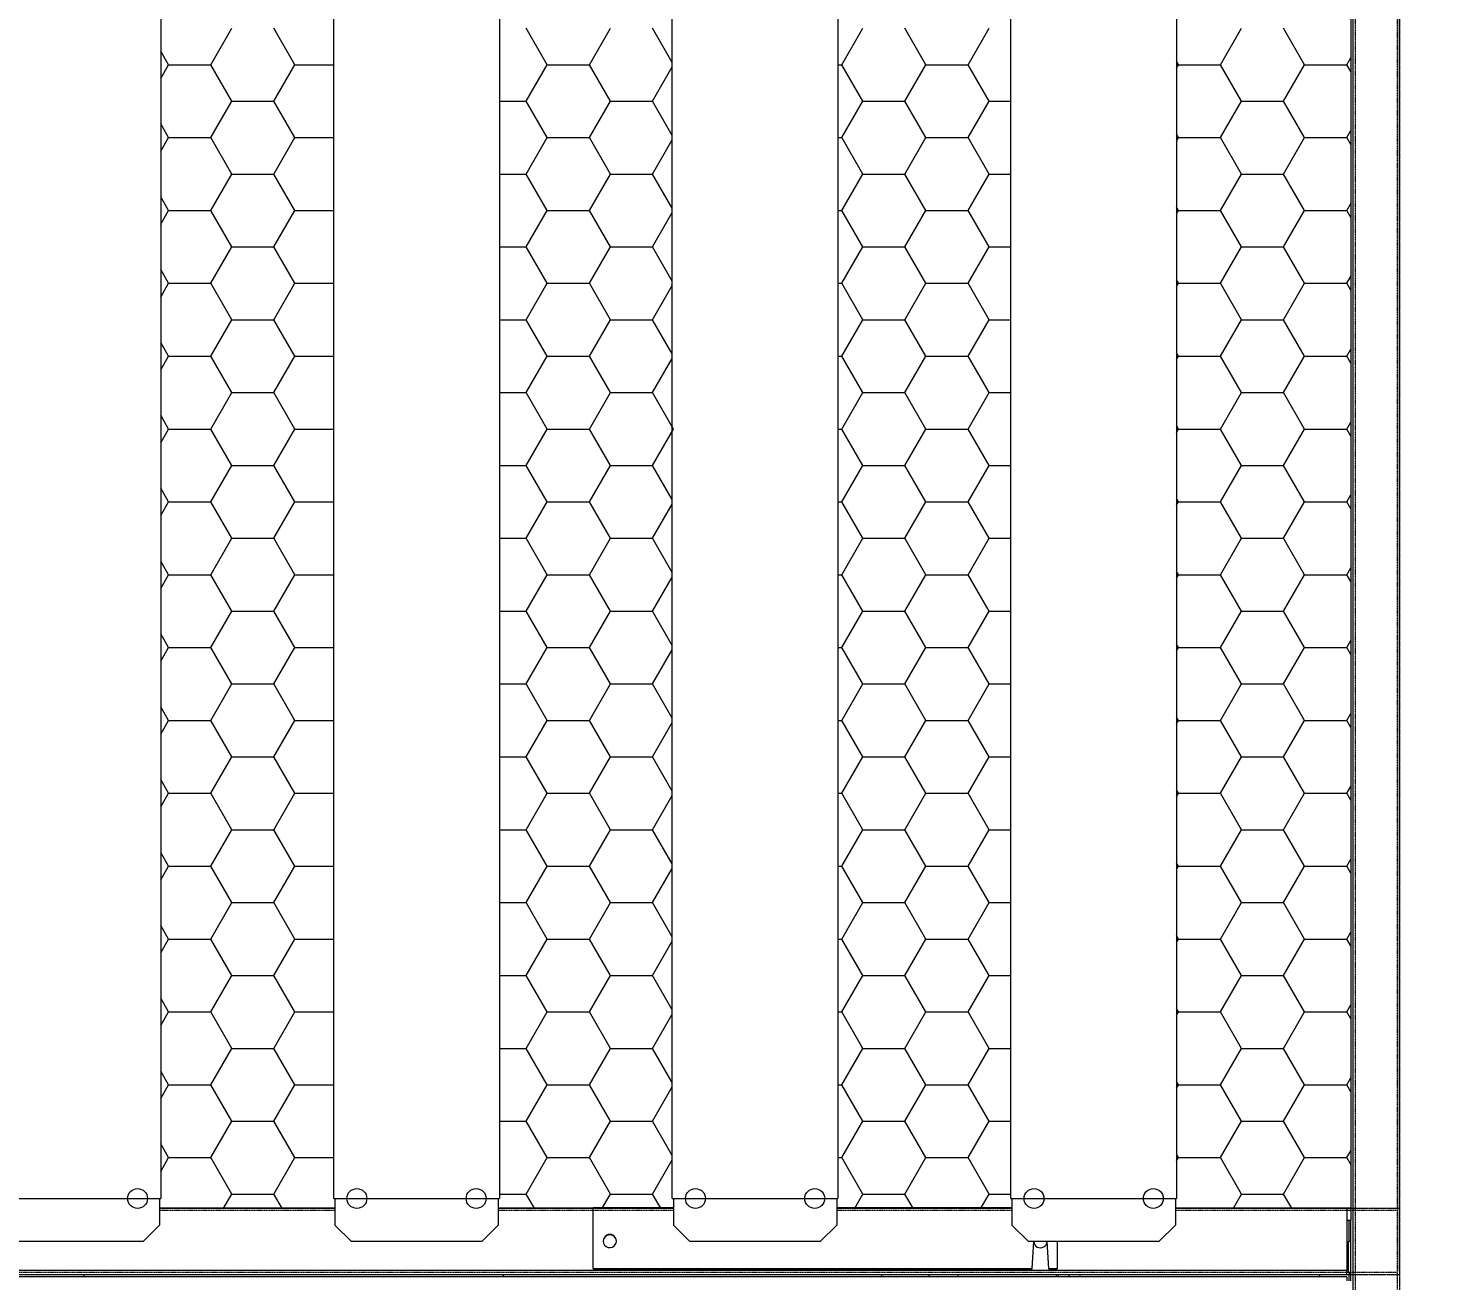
# Model space of a CAD drawing. Header units: millimetres. Extents: x -17070 to 46249, y -291348 to 35795.
# Drawn here: x 22445 to 23726, y 23078 to 24212 of the extents above; entities that cross this region are included whole.
import ezdxf

# ---------------------------------------------------------------- set-up
doc = ezdxf.new("R2010")
doc.units = ezdxf.units.MM
for name, pattern in [('CENTER', [2, 1.25, -0.25, 0.25, -0.25]), ('HIDDEN', [0.375, 0.25, -0.125]), ('HIDDENX2', [0.75, 0.5, -0.25])]:
    doc.linetypes.add(name, pattern=pattern)
doc.layers.add('center', color=1, linetype='CENTER')
doc.layers.add('HIDD', color=2, linetype='HIDDENX2')
doc.styles.get("Standard").update_dxf_attribs({"font": 'arial.ttf'})
doc.dimstyles.new('1.40', dxfattribs={"dimscale": 20, "dimtxt": 1.5, "dimasz": 1, "dimexe": 0.5, "dimexo": 0.5, "dimgap": 0.5, "dimtad": 1, "dimdec": 0, "dimzin": 0, "dimdsep": 46, "dimtxsty": 'Standard', "dimcen": 0, "dimclrd": 2, "dimclre": 2, "dimclrt": 3, "dimadec": 0, "dimazin": 0, "dimtfac": 1, "dimtdec": 0, "dimtmove": 0, "dimatfit": 0, "dimfxl": 1, "dimtolj": 1, "dimtzin": 0, "dimlwd": -1, "dimlwe": -1, "dimarcsym": 0})

# ---------------------------------------------------------------- blocks, each defined once
blk = doc.blocks.new('*D711')
at = {"color": 2, "transparency": 16777216}
for p, q in [((24986.6, 23128.2), (24986.6, 23248.2)), ((23516.4, 23008.2), (24996.6, 23008.2)), ((24986.6, 23008.2), (24986.6, 22581.2)), ((23786.5, 22581.2), (24996.6, 22581.2)), ((24986.6, 22461.2), (24986.6, 21906.3))]:
    blk.add_line(p, q, dxfattribs=at)
for points in [[(24966.6, 23128.2), (25006.6, 23128.2), (24986.6, 23008.2)], [(24966.6, 22461.2), (25006.6, 22461.2), (24986.6, 22581.2)]]:
    blk.add_solid(points, dxfattribs=at)
at = {"layer": 'Defpoints', "color": 0, "transparency": 16777216}
for p in [(23416.4, 23008.2), (23686.5, 22581.2), (24986.6, 22581.2)]:
    blk.add_point(p, dxfattribs=at)
at = {"color": 3, "lineweight": 5, "transparency": 16777216, "insert": (24856.3, 22123.7), "char_height": 140, "attachment_point": 5, "rotation": 90}
blk.add_mtext('\\A1;427', dxfattribs=at)
blk = doc.blocks.new('3')
at = {"color": 7, "lineweight": 20}
for p, q in [((23644.5, 25336.1), (23644.5, 23086.3)), ((23686.5, 23086.3), (23686.5, 25336.1)), ((23642.5, 25258.2), (23642.5, 23132.2)), ((22563.9, 23143.4), (22722.5, 23143.4)), ((22870.5, 23143.4), (22956.5, 23143.4)), ((23639, 23087), (21034, 23087)), ((23639, 23083.2), (21034, 23083.2)), ((23639, 23081.2), (21034, 23081.2))]:
    blk.add_line(p, q, dxfattribs=at)
at = {"color": 0, "lineweight": 20}
for p, q in [((22564.9, 25050.2), (22564.9, 23152.2)), ((22721.5, 23152.2), (22721.5, 25050.2)), ((22871.5, 25050.2), (22871.5, 23152.2)), ((23028.1, 23152.2), (23028.1, 25050.2)), ((23178.1, 25050.2), (23178.1, 23152.2)), ((23334.7, 23152.2), (23334.7, 25050.2)), ((23484.7, 25050.2), (23484.7, 23152.2))]:
    blk.add_line(p, q, dxfattribs=at)
at = {"color": 7, "linetype": 'Continuous', "lineweight": 20}
for p, q in [((22610.1, 24179.1), (22629.2, 24212.1)), ((22686.3, 24179.1), (22667.3, 24212.1)), ((22914.9, 24179.1), (22895.9, 24212.1)), ((22953, 24179.1), (22972.1, 24212.1)), ((23028.1, 24181.1), (23010.2, 24212.1)), ((23181.6, 24179.1), (23200.7, 24212.1)), ((23257.8, 24179.1), (23238.8, 24212.1)), ((23295.9, 24179.1), (23315, 24212.1)), ((23524.5, 24179.1), (23543.6, 24212.1)), ((23600.7, 24179.1), (23581.7, 24212.1)), ((22572, 24179.1), (22564.9, 24191.5)), ((23486.4, 24179.1), (23484.7, 24182.2)), ((23638.8, 24179.1), (23642.5, 24185.4)), ((22564.9, 24166.7), (22572, 24179.1)), ((22572, 24179.1), (22610.1, 24179.1)), ((22629.2, 24146.1), (22610.1, 24179.1)), ((22667.3, 24146.1), (22686.3, 24179.1)), ((22686.3, 24179.1), (22721.5, 24179.1)), ((22895.9, 24146.1), (22914.9, 24179.1)), ((22914.9, 24179.1), (22953, 24179.1)), ((22972.1, 24146.1), (22953, 24179.1)), ((23010.2, 24146.1), (23028.1, 24177.1)), ((23178.1, 24179.1), (23181.6, 24179.1)), ((23200.7, 24146.1), (23181.6, 24179.1)), ((23238.8, 24146.1), (23257.8, 24179.1)), ((23257.8, 24179.1), (23295.9, 24179.1)), ((23315, 24146.1), (23295.9, 24179.1)), ((23484.7, 24176), (23486.4, 24179.1)), ((23486.4, 24179.1), (23524.5, 24179.1)), ((23543.6, 24146.1), (23524.5, 24179.1)), ((23581.7, 24146.1), (23600.7, 24179.1)), ((23600.7, 24179.1), (23638.8, 24179.1)), ((23642.5, 24172.8), (23638.8, 24179.1)), ((22610.1, 24113.1), (22629.2, 24146.1)), ((22629.2, 24146.1), (22667.3, 24146.1)), ((22686.3, 24113.1), (22667.3, 24146.1)), ((22871.5, 24146.1), (22895.9, 24146.1)), ((22914.9, 24113.1), (22895.9, 24146.1)), ((22953, 24113.1), (22972.1, 24146.1)), ((22972.1, 24146.1), (23010.2, 24146.1)), ((23028.1, 24115.1), (23010.2, 24146.1)), ((23181.6, 24113.1), (23200.7, 24146.1)), ((23200.7, 24146.1), (23238.8, 24146.1)), ((23257.8, 24113.1), (23238.8, 24146.1)), ((23295.9, 24113.1), (23315, 24146.1)), ((23315, 24146.1), (23334.7, 24146.1)), ((23524.5, 24113.1), (23543.6, 24146.1)), ((23543.6, 24146.1), (23581.7, 24146.1)), ((23600.7, 24113.1), (23581.7, 24146.1)), ((22572, 24113.1), (22564.9, 24125.5)), ((23638.8, 24113.1), (23642.5, 24119.4)), ((22564.9, 24100.7), (22572, 24113.1)), ((22572, 24113.1), (22610.1, 24113.1)), ((22629.2, 24080.1), (22610.1, 24113.1)), ((22667.3, 24080.1), (22686.3, 24113.1)), ((22686.3, 24113.1), (22721.5, 24113.1)), ((22895.9, 24080.1), (22914.9, 24113.1)), ((22914.9, 24113.1), (22953, 24113.1)), ((22972.1, 24080.1), (22953, 24113.1)), ((23010.2, 24080.1), (23028.1, 24111.1)), ((23178.1, 24113.1), (23181.6, 24113.1)), ((23200.7, 24080.1), (23181.6, 24113.1)), ((23238.8, 24080.1), (23257.8, 24113.1)), ((23257.8, 24113.1), (23295.9, 24113.1)), ((23315, 24080.1), (23295.9, 24113.1)), ((23486.4, 24113.1), (23484.7, 24116.2)), ((23484.7, 24110), (23486.4, 24113.1)), ((23486.4, 24113.1), (23524.5, 24113.1)), ((23543.6, 24080.1), (23524.5, 24113.1)), ((23581.7, 24080.1), (23600.7, 24113.1)), ((23600.7, 24113.1), (23638.8, 24113.1)), ((23642.5, 24106.8), (23638.8, 24113.1)), ((22610.1, 24047.1), (22629.2, 24080.1)), ((22629.2, 24080.1), (22667.3, 24080.1)), ((22686.3, 24047.1), (22667.3, 24080.1)), ((22871.5, 24080.1), (22895.9, 24080.1)), ((22914.9, 24047.1), (22895.9, 24080.1)), ((22953, 24047.1), (22972.1, 24080.1)), ((22972.1, 24080.1), (23010.2, 24080.1)), ((23028.1, 24049.1), (23010.2, 24080.1)), ((23181.6, 24047.1), (23200.7, 24080.1)), ((23200.7, 24080.1), (23238.8, 24080.1)), ((23257.8, 24047.1), (23238.8, 24080.1)), ((23295.9, 24047.1), (23315, 24080.1)), ((23315, 24080.1), (23334.7, 24080.1)), ((23524.5, 24047.1), (23543.6, 24080.1)), ((23543.6, 24080.1), (23581.7, 24080.1)), ((23600.7, 24047.1), (23581.7, 24080.1)), ((22572, 24047.1), (22564.9, 24059.5)), ((22564.9, 24034.7), (22572, 24047.1)), ((22572, 24047.1), (22610.1, 24047.1)), ((22629.2, 24014.1), (22610.1, 24047.1)), ((22667.3, 24014.1), (22686.3, 24047.1)), ((22686.3, 24047.1), (22721.5, 24047.1)), ((22895.9, 24014.1), (22914.9, 24047.1)), ((22914.9, 24047.1), (22953, 24047.1)), ((22972.1, 24014.1), (22953, 24047.1)), ((23010.2, 24014.1), (23028.1, 24045.1)), ((23178.1, 24047.1), (23181.6, 24047.1)), ((23200.7, 24014.1), (23181.6, 24047.1)), ((23238.8, 24014.1), (23257.8, 24047.1)), ((23257.8, 24047.1), (23295.9, 24047.1)), ((23315, 24014.1), (23295.9, 24047.1)), ((23486.4, 24047.1), (23484.7, 24050.2)), ((23484.7, 24044.1), (23486.4, 24047.1)), ((23486.4, 24047.1), (23524.5, 24047.1)), ((23543.6, 24014.1), (23524.5, 24047.1)), ((23581.7, 24014.1), (23600.7, 24047.1)), ((23600.7, 24047.1), (23638.8, 24047.1)), ((23638.8, 24047.1), (23642.5, 24053.4)), ((23642.5, 24040.8), (23638.8, 24047.1)), ((22610.1, 23981.1), (22629.2, 24014.1)), ((22629.2, 24014.1), (22667.3, 24014.1)), ((22686.3, 23981.1), (22667.3, 24014.1)), ((22871.5, 24014.1), (22895.9, 24014.1)), ((22914.9, 23981.1), (22895.9, 24014.1)), ((22953, 23981.1), (22972.1, 24014.1)), ((22972.1, 24014.1), (23010.2, 24014.1)), ((23028.1, 23983.1), (23010.2, 24014.1)), ((23181.6, 23981.1), (23200.7, 24014.1)), ((23200.7, 24014.1), (23238.8, 24014.1)), ((23257.8, 23981.1), (23238.8, 24014.1)), ((23295.9, 23981.1), (23315, 24014.1)), ((23315, 24014.1), (23334.7, 24014.1)), ((23524.5, 23981.1), (23543.6, 24014.1)), ((23543.6, 24014.1), (23581.7, 24014.1)), ((23600.7, 23981.1), (23581.7, 24014.1)), ((22572, 23981.1), (22564.9, 23993.5)), ((22564.9, 23968.7), (22572, 23981.1)), ((22572, 23981.1), (22610.1, 23981.1)), ((22629.2, 23948.1), (22610.1, 23981.1)), ((22667.3, 23948.1), (22686.3, 23981.1)), ((22686.3, 23981.1), (22721.5, 23981.1)), ((22895.9, 23948.1), (22914.9, 23981.1)), ((22914.9, 23981.1), (22953, 23981.1)), ((22972.1, 23948.1), (22953, 23981.1)), ((23010.2, 23948.1), (23028.1, 23979.1)), ((23178.1, 23981.1), (23181.6, 23981.1)), ((23200.7, 23948.1), (23181.6, 23981.1)), ((23238.8, 23948.1), (23257.8, 23981.1)), ((23257.8, 23981.1), (23295.9, 23981.1)), ((23315, 23948.1), (23295.9, 23981.1)), ((23486.4, 23981.1), (23484.7, 23984.2)), ((23484.7, 23978.1), (23486.4, 23981.1)), ((23486.4, 23981.1), (23524.5, 23981.1)), ((23543.6, 23948.1), (23524.5, 23981.1)), ((23581.7, 23948.1), (23600.7, 23981.1)), ((23600.7, 23981.1), (23638.8, 23981.1)), ((23638.8, 23981.1), (23642.5, 23987.4)), ((23642.5, 23974.8), (23638.8, 23981.1)), ((22610.1, 23915.1), (22629.2, 23948.1)), ((22629.2, 23948.1), (22667.3, 23948.1)), ((22686.3, 23915.1), (22667.3, 23948.1)), ((22871.5, 23948.1), (22895.9, 23948.1)), ((22914.9, 23915.1), (22895.9, 23948.1)), ((22953, 23915.1), (22972.1, 23948.1)), ((22972.1, 23948.1), (23010.2, 23948.1)), ((23028.1, 23917.2), (23010.2, 23948.1)), ((23181.6, 23915.1), (23200.7, 23948.1)), ((23200.7, 23948.1), (23238.8, 23948.1)), ((23257.8, 23915.1), (23238.8, 23948.1)), ((23295.9, 23915.1), (23315, 23948.1)), ((23315, 23948.1), (23334.7, 23948.1)), ((23524.5, 23915.1), (23543.6, 23948.1)), ((23543.6, 23948.1), (23581.7, 23948.1)), ((23600.7, 23915.1), (23581.7, 23948.1)), ((22572, 23915.1), (22564.9, 23927.5)), ((22564.9, 23902.7), (22572, 23915.1)), ((22572, 23915.1), (22610.1, 23915.1)), ((22629.2, 23882.1), (22610.1, 23915.1)), ((22667.3, 23882.1), (22686.3, 23915.1)), ((22686.3, 23915.1), (22721.5, 23915.1)), ((22895.9, 23882.1), (22914.9, 23915.1)), ((22914.9, 23915.1), (22953, 23915.1)), ((22972.1, 23882.1), (22953, 23915.1)), ((23010.2, 23882.1), (23028.1, 23913.1)), ((23178.1, 23915.1), (23181.6, 23915.1)), ((23200.7, 23882.1), (23181.6, 23915.1)), ((23238.8, 23882.1), (23257.8, 23915.1)), ((23257.8, 23915.1), (23295.9, 23915.1)), ((23315, 23882.1), (23295.9, 23915.1)), ((23486.4, 23915.1), (23484.7, 23918.2)), ((23484.7, 23912.1), (23486.4, 23915.1)), ((23486.4, 23915.1), (23524.5, 23915.1)), ((23543.6, 23882.1), (23524.5, 23915.1)), ((23581.7, 23882.1), (23600.7, 23915.1)), ((23600.7, 23915.1), (23638.8, 23915.1)), ((23638.8, 23915.1), (23642.5, 23921.4)), ((23642.5, 23908.8), (23638.8, 23915.1)), ((22610.1, 23849.1), (22629.2, 23882.1)), ((22629.2, 23882.1), (22667.3, 23882.1)), ((22686.3, 23849.1), (22667.3, 23882.1)), ((22871.5, 23882.1), (22895.9, 23882.1)), ((22914.9, 23849.1), (22895.9, 23882.1)), ((22953, 23849.1), (22972.1, 23882.1)), ((22972.1, 23882.1), (23010.2, 23882.1)), ((23029.2, 23849.1), (23010.2, 23882.1)), ((23181.6, 23849.1), (23200.7, 23882.1)), ((23200.7, 23882.1), (23238.8, 23882.1)), ((23257.8, 23849.1), (23238.8, 23882.1)), ((23295.9, 23849.1), (23315, 23882.1)), ((23315, 23882.1), (23334.7, 23882.1)), ((23524.5, 23849.1), (23543.6, 23882.1)), ((23543.6, 23882.1), (23581.7, 23882.1)), ((23600.7, 23849.1), (23581.7, 23882.1)), ((22572, 23849.1), (22564.9, 23861.6)), ((22564.9, 23836.7), (22572, 23849.1)), ((22572, 23849.1), (22610.1, 23849.1)), ((22629.2, 23816.1), (22610.1, 23849.1)), ((22667.3, 23816.1), (22686.3, 23849.1)), ((22686.3, 23849.1), (22721.5, 23849.1)), ((22895.9, 23816.1), (22914.9, 23849.1)), ((22914.9, 23849.1), (22953, 23849.1)), ((22972.1, 23816.1), (22953, 23849.1)), ((23010.2, 23816.1), (23029.2, 23849.1)), ((23178.1, 23849.1), (23181.6, 23849.1)), ((23200.7, 23816.1), (23181.6, 23849.1)), ((23238.8, 23816.1), (23257.8, 23849.1)), ((23257.8, 23849.1), (23295.9, 23849.1)), ((23315, 23816.1), (23295.9, 23849.1)), ((23486.4, 23849.1), (23484.7, 23852.2)), ((23484.7, 23846.1), (23486.4, 23849.1)), ((23486.4, 23849.1), (23524.5, 23849.1)), ((23543.6, 23816.1), (23524.5, 23849.1)), ((23581.7, 23816.1), (23600.7, 23849.1)), ((23600.7, 23849.1), (23638.8, 23849.1)), ((23638.8, 23849.1), (23642.5, 23855.4)), ((23642.5, 23842.8), (23638.8, 23849.1)), ((22610.1, 23783.2), (22629.2, 23816.1)), ((22629.2, 23816.1), (22667.3, 23816.1)), ((22686.3, 23783.2), (22667.3, 23816.1)), ((22871.5, 23816.1), (22895.9, 23816.1)), ((22914.9, 23783.2), (22895.9, 23816.1)), ((22953, 23783.2), (22972.1, 23816.1)), ((22972.1, 23816.1), (23010.2, 23816.1)), ((23028.1, 23785.2), (23010.2, 23816.1)), ((23181.6, 23783.2), (23200.7, 23816.1)), ((23200.7, 23816.1), (23238.8, 23816.1)), ((23257.8, 23783.2), (23238.8, 23816.1)), ((23295.9, 23783.2), (23315, 23816.1)), ((23315, 23816.1), (23334.7, 23816.1)), ((23524.5, 23783.2), (23543.6, 23816.1)), ((23543.6, 23816.1), (23581.7, 23816.1)), ((23600.7, 23783.2), (23581.7, 23816.1)), ((22572, 23783.2), (22564.9, 23795.6)), ((23486.4, 23783.2), (23484.7, 23786.2)), ((23638.8, 23783.2), (23642.5, 23789.4)), ((22564.9, 23770.7), (22572, 23783.2)), ((22572, 23783.2), (22610.1, 23783.2)), ((22629.2, 23750.2), (22610.1, 23783.2)), ((22667.3, 23750.2), (22686.3, 23783.2)), ((22686.3, 23783.2), (22721.5, 23783.2)), ((22895.9, 23750.2), (22914.9, 23783.2)), ((22914.9, 23783.2), (22953, 23783.2)), ((22972.1, 23750.2), (22953, 23783.2)), ((23010.2, 23750.2), (23028.1, 23781.1)), ((23178.1, 23783.2), (23181.6, 23783.2)), ((23200.7, 23750.2), (23181.6, 23783.2)), ((23238.8, 23750.2), (23257.8, 23783.2)), ((23257.8, 23783.2), (23295.9, 23783.2)), ((23315, 23750.2), (23295.9, 23783.2)), ((23484.7, 23780.1), (23486.4, 23783.2)), ((23486.4, 23783.2), (23524.5, 23783.2)), ((23543.6, 23750.2), (23524.5, 23783.2)), ((23581.7, 23750.2), (23600.7, 23783.2)), ((23600.7, 23783.2), (23638.8, 23783.2)), ((23642.5, 23776.9), (23638.8, 23783.2)), ((22610.1, 23717.2), (22629.2, 23750.2)), ((22629.2, 23750.2), (22667.3, 23750.2)), ((22686.3, 23717.2), (22667.3, 23750.2)), ((22871.5, 23750.2), (22895.9, 23750.2)), ((22914.9, 23717.2), (22895.9, 23750.2)), ((22953, 23717.2), (22972.1, 23750.2)), ((22972.1, 23750.2), (23010.2, 23750.2)), ((23028.1, 23719.2), (23010.2, 23750.2)), ((23181.6, 23717.2), (23200.7, 23750.2)), ((23200.7, 23750.2), (23238.8, 23750.2)), ((23257.8, 23717.2), (23238.8, 23750.2)), ((23295.9, 23717.2), (23315, 23750.2)), ((23315, 23750.2), (23334.7, 23750.2)), ((23524.5, 23717.2), (23543.6, 23750.2)), ((23543.6, 23750.2), (23581.7, 23750.2)), ((23600.7, 23717.2), (23581.7, 23750.2)), ((22572, 23717.2), (22564.9, 23729.6)), ((23638.8, 23717.2), (23642.5, 23723.5)), ((22564.9, 23704.7), (22572, 23717.2)), ((22572, 23717.2), (22610.1, 23717.2)), ((22629.2, 23684.2), (22610.1, 23717.2)), ((22667.3, 23684.2), (22686.3, 23717.2)), ((22686.3, 23717.2), (22721.5, 23717.2)), ((22895.9, 23684.2), (22914.9, 23717.2)), ((22914.9, 23717.2), (22953, 23717.2)), ((22972.1, 23684.2), (22953, 23717.2)), ((23010.2, 23684.2), (23028.1, 23715.1)), ((23178.1, 23717.2), (23181.6, 23717.2)), ((23200.7, 23684.2), (23181.6, 23717.2)), ((23238.8, 23684.2), (23257.8, 23717.2)), ((23257.8, 23717.2), (23295.9, 23717.2)), ((23315, 23684.2), (23295.9, 23717.2)), ((23486.4, 23717.2), (23484.7, 23720.2)), ((23484.7, 23714.1), (23486.4, 23717.2)), ((23486.4, 23717.2), (23524.5, 23717.2)), ((23543.6, 23684.2), (23524.5, 23717.2)), ((23581.7, 23684.2), (23600.7, 23717.2)), ((23600.7, 23717.2), (23638.8, 23717.2)), ((23642.5, 23710.9), (23638.8, 23717.2)), ((22610.1, 23651.2), (22629.2, 23684.2)), ((22629.2, 23684.2), (22667.3, 23684.2)), ((22686.3, 23651.2), (22667.3, 23684.2)), ((22871.5, 23684.2), (22895.9, 23684.2)), ((22914.9, 23651.2), (22895.9, 23684.2)), ((22953, 23651.2), (22972.1, 23684.2)), ((22972.1, 23684.2), (23010.2, 23684.2)), ((23028.1, 23653.2), (23010.2, 23684.2)), ((23181.6, 23651.2), (23200.7, 23684.2)), ((23200.7, 23684.2), (23238.8, 23684.2)), ((23257.8, 23651.2), (23238.8, 23684.2)), ((23295.9, 23651.2), (23315, 23684.2)), ((23315, 23684.2), (23334.7, 23684.2)), ((23524.5, 23651.2), (23543.6, 23684.2)), ((23543.6, 23684.2), (23581.7, 23684.2)), ((23600.7, 23651.2), (23581.7, 23684.2)), ((22572, 23651.2), (22564.9, 23663.6)), ((23638.8, 23651.2), (23642.5, 23657.5)), ((22564.9, 23638.8), (22572, 23651.2)), ((22572, 23651.2), (22610.1, 23651.2)), ((22629.2, 23618.2), (22610.1, 23651.2)), ((22667.3, 23618.2), (22686.3, 23651.2)), ((22686.3, 23651.2), (22721.5, 23651.2)), ((22895.9, 23618.2), (22914.9, 23651.2)), ((22914.9, 23651.2), (22953, 23651.2)), ((22972.1, 23618.2), (22953, 23651.2)), ((23010.2, 23618.2), (23028.1, 23649.2)), ((23178.1, 23651.2), (23181.6, 23651.2)), ((23200.7, 23618.2), (23181.6, 23651.2)), ((23238.8, 23618.2), (23257.8, 23651.2)), ((23257.8, 23651.2), (23295.9, 23651.2)), ((23315, 23618.2), (23295.9, 23651.2)), ((23486.4, 23651.2), (23484.7, 23654.2)), ((23484.7, 23648.1), (23486.4, 23651.2)), ((23486.4, 23651.2), (23524.5, 23651.2)), ((23543.6, 23618.2), (23524.5, 23651.2)), ((23581.7, 23618.2), (23600.7, 23651.2)), ((23600.7, 23651.2), (23638.8, 23651.2)), ((23642.5, 23644.9), (23638.8, 23651.2)), ((22610.1, 23585.2), (22629.2, 23618.2)), ((22629.2, 23618.2), (22667.3, 23618.2)), ((22686.3, 23585.2), (22667.3, 23618.2)), ((22871.5, 23618.2), (22895.9, 23618.2)), ((22914.9, 23585.2), (22895.9, 23618.2)), ((22953, 23585.2), (22972.1, 23618.2)), ((22972.1, 23618.2), (23010.2, 23618.2)), ((23028.1, 23587.2), (23010.2, 23618.2)), ((23181.6, 23585.2), (23200.7, 23618.2)), ((23200.7, 23618.2), (23238.8, 23618.2)), ((23257.8, 23585.2), (23238.8, 23618.2)), ((23295.9, 23585.2), (23315, 23618.2)), ((23315, 23618.2), (23334.7, 23618.2)), ((23524.5, 23585.2), (23543.6, 23618.2)), ((23543.6, 23618.2), (23581.7, 23618.2)), ((23600.7, 23585.2), (23581.7, 23618.2)), ((22572, 23585.2), (22564.9, 23597.6)), ((22564.9, 23572.8), (22572, 23585.2)), ((22572, 23585.2), (22610.1, 23585.2)), ((22629.2, 23552.2), (22610.1, 23585.2)), ((22667.3, 23552.2), (22686.3, 23585.2)), ((22686.3, 23585.2), (22721.5, 23585.2)), ((22895.9, 23552.2), (22914.9, 23585.2)), ((22914.9, 23585.2), (22953, 23585.2)), ((22972.1, 23552.2), (22953, 23585.2)), ((23010.2, 23552.2), (23028.1, 23583.2)), ((23178.1, 23585.2), (23181.6, 23585.2)), ((23200.7, 23552.2), (23181.6, 23585.2)), ((23238.8, 23552.2), (23257.8, 23585.2)), ((23257.8, 23585.2), (23295.9, 23585.2)), ((23315, 23552.2), (23295.9, 23585.2)), ((23486.4, 23585.2), (23484.7, 23588.2)), ((23484.7, 23582.1), (23486.4, 23585.2)), ((23486.4, 23585.2), (23524.5, 23585.2)), ((23543.6, 23552.2), (23524.5, 23585.2)), ((23581.7, 23552.2), (23600.7, 23585.2)), ((23600.7, 23585.2), (23638.8, 23585.2)), ((23638.8, 23585.2), (23642.5, 23591.5)), ((23642.5, 23578.9), (23638.8, 23585.2)), ((22610.1, 23519.2), (22629.2, 23552.2)), ((22629.2, 23552.2), (22667.3, 23552.2)), ((22686.3, 23519.2), (22667.3, 23552.2)), ((22871.5, 23552.2), (22895.9, 23552.2)), ((22914.9, 23519.2), (22895.9, 23552.2)), ((22953, 23519.2), (22972.1, 23552.2)), ((22972.1, 23552.2), (23010.2, 23552.2)), ((23028.1, 23521.2), (23010.2, 23552.2)), ((23181.6, 23519.2), (23200.7, 23552.2)), ((23200.7, 23552.2), (23238.8, 23552.2)), ((23257.8, 23519.2), (23238.8, 23552.2)), ((23295.9, 23519.2), (23315, 23552.2)), ((23315, 23552.2), (23334.7, 23552.2)), ((23524.5, 23519.2), (23543.6, 23552.2)), ((23543.6, 23552.2), (23581.7, 23552.2)), ((23600.7, 23519.2), (23581.7, 23552.2)), ((22572, 23519.2), (22564.9, 23531.6)), ((22564.9, 23506.8), (22572, 23519.2)), ((22572, 23519.2), (22610.1, 23519.2)), ((22629.2, 23486.2), (22610.1, 23519.2)), ((22667.3, 23486.2), (22686.3, 23519.2)), ((22686.3, 23519.2), (22721.5, 23519.2)), ((22895.9, 23486.2), (22914.9, 23519.2)), ((22914.9, 23519.2), (22953, 23519.2)), ((22972.1, 23486.2), (22953, 23519.2)), ((23010.2, 23486.2), (23028.1, 23517.2)), ((23178.1, 23519.2), (23181.6, 23519.2)), ((23200.7, 23486.2), (23181.6, 23519.2)), ((23238.8, 23486.2), (23257.8, 23519.2)), ((23257.8, 23519.2), (23295.9, 23519.2)), ((23315, 23486.2), (23295.9, 23519.2)), ((23486.4, 23519.2), (23484.7, 23522.2)), ((23484.7, 23516.1), (23486.4, 23519.2)), ((23486.4, 23519.2), (23524.5, 23519.2)), ((23543.6, 23486.2), (23524.5, 23519.2)), ((23581.7, 23486.2), (23600.7, 23519.2)), ((23600.7, 23519.2), (23638.8, 23519.2)), ((23638.8, 23519.2), (23642.5, 23525.5)), ((23642.5, 23512.9), (23638.8, 23519.2)), ((22610.1, 23453.2), (22629.2, 23486.2)), ((22629.2, 23486.2), (22667.3, 23486.2)), ((22686.3, 23453.2), (22667.3, 23486.2)), ((22871.5, 23486.2), (22895.9, 23486.2)), ((22914.9, 23453.2), (22895.9, 23486.2)), ((22953, 23453.2), (22972.1, 23486.2)), ((22972.1, 23486.2), (23010.2, 23486.2)), ((23028.1, 23455.2), (23010.2, 23486.2)), ((23181.6, 23453.2), (23200.7, 23486.2)), ((23200.7, 23486.2), (23238.8, 23486.2)), ((23257.8, 23453.2), (23238.8, 23486.2)), ((23295.9, 23453.2), (23315, 23486.2)), ((23315, 23486.2), (23334.7, 23486.2)), ((23524.5, 23453.2), (23543.6, 23486.2)), ((23543.6, 23486.2), (23581.7, 23486.2)), ((23600.7, 23453.2), (23581.7, 23486.2)), ((22572, 23453.2), (22564.9, 23465.6)), ((22564.9, 23440.8), (22572, 23453.2)), ((22572, 23453.2), (22610.1, 23453.2)), ((22629.2, 23420.2), (22610.1, 23453.2)), ((22667.3, 23420.2), (22686.3, 23453.2)), ((22686.3, 23453.2), (22721.5, 23453.2)), ((22895.9, 23420.2), (22914.9, 23453.2)), ((22914.9, 23453.2), (22953, 23453.2)), ((22972.1, 23420.2), (22953, 23453.2)), ((23178.1, 23453.2), (23181.6, 23453.2)), ((23200.7, 23420.2), (23181.6, 23453.2)), ((23238.8, 23420.2), (23257.8, 23453.2)), ((23257.8, 23453.2), (23295.9, 23453.2)), ((23315, 23420.2), (23295.9, 23453.2)), ((23486.4, 23453.2), (23484.7, 23456.3)), ((23484.7, 23450.1), (23486.4, 23453.2)), ((23486.4, 23453.2), (23524.5, 23453.2)), ((23543.6, 23420.2), (23524.5, 23453.2)), ((23581.7, 23420.2), (23600.7, 23453.2)), ((23600.7, 23453.2), (23638.8, 23453.2)), ((23638.8, 23453.2), (23642.5, 23459.5)), ((23642.5, 23446.9), (23638.8, 23453.2)), ((23010.2, 23420.2), (23028.1, 23451.2)), ((22610.1, 23387.2), (22629.2, 23420.2)), ((22629.2, 23420.2), (22667.3, 23420.2)), ((22686.3, 23387.2), (22667.3, 23420.2)), ((22871.5, 23420.2), (22895.9, 23420.2)), ((22914.9, 23387.2), (22895.9, 23420.2)), ((22953, 23387.2), (22972.1, 23420.2)), ((22972.1, 23420.2), (23010.2, 23420.2)), ((23028.1, 23389.2), (23010.2, 23420.2)), ((23181.6, 23387.2), (23200.7, 23420.2)), ((23200.7, 23420.2), (23238.8, 23420.2)), ((23257.8, 23387.2), (23238.8, 23420.2)), ((23295.9, 23387.2), (23315, 23420.2)), ((23315, 23420.2), (23334.7, 23420.2)), ((23524.5, 23387.2), (23543.6, 23420.2)), ((23543.6, 23420.2), (23581.7, 23420.2)), ((23600.7, 23387.2), (23581.7, 23420.2)), ((22572, 23387.2), (22564.9, 23399.6)), ((23486.4, 23387.2), (23484.7, 23390.3)), ((23638.8, 23387.2), (23642.5, 23393.5)), ((22564.9, 23374.8), (22572, 23387.2)), ((22572, 23387.2), (22610.1, 23387.2)), ((22629.2, 23354.2), (22610.1, 23387.2)), ((22667.3, 23354.2), (22686.3, 23387.2)), ((22686.3, 23387.2), (22721.5, 23387.2)), ((22895.9, 23354.2), (22914.9, 23387.2)), ((22914.9, 23387.2), (22953, 23387.2)), ((22972.1, 23354.2), (22953, 23387.2)), ((23010.2, 23354.2), (23028.1, 23385.2)), ((23178.1, 23387.2), (23181.6, 23387.2)), ((23200.7, 23354.2), (23181.6, 23387.2)), ((23238.8, 23354.2), (23257.8, 23387.2)), ((23257.8, 23387.2), (23295.9, 23387.2)), ((23315, 23354.2), (23295.9, 23387.2)), ((23484.7, 23384.1), (23486.4, 23387.2)), ((23486.4, 23387.2), (23524.5, 23387.2)), ((23543.6, 23354.2), (23524.5, 23387.2)), ((23581.7, 23354.2), (23600.7, 23387.2)), ((23600.7, 23387.2), (23638.8, 23387.2)), ((23642.5, 23380.9), (23638.8, 23387.2)), ((22610.1, 23321.2), (22629.2, 23354.2)), ((22629.2, 23354.2), (22667.3, 23354.2)), ((22686.3, 23321.2), (22667.3, 23354.2)), ((22871.5, 23354.2), (22895.9, 23354.2)), ((22914.9, 23321.2), (22895.9, 23354.2)), ((22953, 23321.2), (22972.1, 23354.2)), ((22972.1, 23354.2), (23010.2, 23354.2)), ((23028.1, 23323.2), (23010.2, 23354.2)), ((23181.6, 23321.2), (23200.7, 23354.2)), ((23200.7, 23354.2), (23238.8, 23354.2)), ((23257.8, 23321.2), (23238.8, 23354.2)), ((23295.9, 23321.2), (23315, 23354.2)), ((23315, 23354.2), (23334.7, 23354.2)), ((23524.5, 23321.2), (23543.6, 23354.2)), ((23543.6, 23354.2), (23581.7, 23354.2)), ((23600.7, 23321.2), (23581.7, 23354.2)), ((22572, 23321.2), (22564.9, 23333.6)), ((23486.4, 23321.2), (23484.7, 23324.3)), ((23638.8, 23321.2), (23642.5, 23327.5)), ((22564.9, 23308.8), (22572, 23321.2)), ((22572, 23321.2), (22610.1, 23321.2)), ((22629.2, 23288.2), (22610.1, 23321.2)), ((22667.3, 23288.2), (22686.3, 23321.2)), ((22686.3, 23321.2), (22721.5, 23321.2)), ((22895.9, 23288.2), (22914.9, 23321.2)), ((22914.9, 23321.2), (22953, 23321.2)), ((22972.1, 23288.2), (22953, 23321.2)), ((23010.2, 23288.2), (23028.1, 23319.2)), ((23178.1, 23321.2), (23181.6, 23321.2)), ((23200.7, 23288.2), (23181.6, 23321.2)), ((23238.8, 23288.2), (23257.8, 23321.2)), ((23257.8, 23321.2), (23295.9, 23321.2)), ((23315, 23288.2), (23295.9, 23321.2)), ((23484.7, 23318.2), (23486.4, 23321.2)), ((23486.4, 23321.2), (23524.5, 23321.2)), ((23543.6, 23288.2), (23524.5, 23321.2)), ((23581.7, 23288.2), (23600.7, 23321.2)), ((23600.7, 23321.2), (23638.8, 23321.2)), ((23642.5, 23314.9), (23638.8, 23321.2)), ((22610.1, 23255.2), (22629.2, 23288.2)), ((22629.2, 23288.2), (22667.3, 23288.2)), ((22686.3, 23255.2), (22667.3, 23288.2)), ((22871.5, 23288.2), (22895.9, 23288.2)), ((22914.9, 23255.2), (22895.9, 23288.2)), ((22953, 23255.2), (22972.1, 23288.2)), ((22972.1, 23288.2), (23010.2, 23288.2)), ((23028.1, 23257.2), (23010.2, 23288.2)), ((23181.6, 23255.2), (23200.7, 23288.2)), ((23200.7, 23288.2), (23238.8, 23288.2)), ((23257.8, 23255.2), (23238.8, 23288.2)), ((23295.9, 23255.2), (23315, 23288.2)), ((23315, 23288.2), (23334.7, 23288.2)), ((23524.5, 23255.2), (23543.6, 23288.2)), ((23543.6, 23288.2), (23581.7, 23288.2)), ((23600.7, 23255.2), (23581.7, 23288.2)), ((22572, 23255.2), (22564.9, 23267.6)), ((23638.8, 23255.2), (23642.5, 23261.5)), ((22564.9, 23242.8), (22572, 23255.2)), ((22572, 23255.2), (22610.1, 23255.2)), ((22629.2, 23222.2), (22610.1, 23255.2)), ((22667.3, 23222.2), (22686.3, 23255.2)), ((22686.3, 23255.2), (22721.5, 23255.2)), ((22895.9, 23222.2), (22914.9, 23255.2)), ((22914.9, 23255.2), (22953, 23255.2)), ((22972.1, 23222.2), (22953, 23255.2)), ((23010.2, 23222.2), (23028.1, 23253.2)), ((23178.1, 23255.2), (23181.6, 23255.2)), ((23200.7, 23222.2), (23181.6, 23255.2)), ((23238.8, 23222.2), (23257.8, 23255.2)), ((23257.8, 23255.2), (23295.9, 23255.2)), ((23315, 23222.2), (23295.9, 23255.2)), ((23486.4, 23255.2), (23484.7, 23258.3)), ((23484.7, 23252.2), (23486.4, 23255.2)), ((23486.4, 23255.2), (23524.5, 23255.2)), ((23543.6, 23222.2), (23524.5, 23255.2)), ((23581.7, 23222.2), (23600.7, 23255.2)), ((23600.7, 23255.2), (23638.8, 23255.2)), ((23642.5, 23248.9), (23638.8, 23255.2)), ((22610.1, 23189.2), (22629.2, 23222.2)), ((22629.2, 23222.2), (22667.3, 23222.2)), ((22686.3, 23189.2), (22667.3, 23222.2)), ((22871.5, 23222.2), (22895.9, 23222.2)), ((22914.9, 23189.2), (22895.9, 23222.2)), ((22953, 23189.2), (22972.1, 23222.2)), ((22972.1, 23222.2), (23010.2, 23222.2)), ((23028.1, 23191.2), (23010.2, 23222.2)), ((23181.6, 23189.2), (23200.7, 23222.2)), ((23200.7, 23222.2), (23238.8, 23222.2)), ((23257.8, 23189.2), (23238.8, 23222.2)), ((23295.9, 23189.2), (23315, 23222.2)), ((23315, 23222.2), (23334.7, 23222.2)), ((23524.5, 23189.2), (23543.6, 23222.2)), ((23543.6, 23222.2), (23581.7, 23222.2)), ((23600.7, 23189.2), (23581.7, 23222.2)), ((22572, 23189.2), (22564.9, 23201.6)), ((22564.9, 23176.8), (22572, 23189.2)), ((22572, 23189.2), (22610.1, 23189.2)), ((22629.2, 23156.2), (22610.1, 23189.2)), ((22667.3, 23156.2), (22686.3, 23189.2)), ((22686.3, 23189.2), (22721.5, 23189.2)), ((22895.9, 23156.2), (22914.9, 23189.2)), ((22914.9, 23189.2), (22953, 23189.2)), ((22972.1, 23156.2), (22953, 23189.2)), ((23010.2, 23156.2), (23028.1, 23187.2)), ((23178.1, 23189.2), (23181.6, 23189.2)), ((23200.7, 23156.2), (23181.6, 23189.2)), ((23238.8, 23156.2), (23257.8, 23189.2)), ((23257.8, 23189.2), (23295.9, 23189.2)), ((23315, 23156.2), (23295.9, 23189.2)), ((23486.4, 23189.2), (23484.7, 23192.3)), ((23484.7, 23186.2), (23486.4, 23189.2)), ((23486.4, 23189.2), (23524.5, 23189.2)), ((23543.6, 23156.2), (23524.5, 23189.2)), ((23581.7, 23156.2), (23600.7, 23189.2)), ((23600.7, 23189.2), (23638.8, 23189.2)), ((23638.8, 23189.2), (23642.5, 23195.5)), ((23642.5, 23182.9), (23638.8, 23189.2)), ((22621.8, 23143.4), (22629.2, 23156.2)), ((22629.2, 23156.2), (22667.3, 23156.2)), ((22674.7, 23143.4), (22667.3, 23156.2)), ((22871.5, 23156.2), (22895.9, 23156.2)), ((22903.3, 23143.4), (22895.9, 23156.2)), ((22964.7, 23143.4), (22972.1, 23156.2)), ((22972.1, 23156.2), (23010.2, 23156.2)), ((23017.6, 23143.4), (23010.2, 23156.2)), ((23193.3, 23143.4), (23200.7, 23156.2)), ((23200.7, 23156.2), (23238.8, 23156.2)), ((23246.2, 23143.4), (23238.8, 23156.2)), ((23307.6, 23143.4), (23315, 23156.2)), ((23315, 23156.2), (23334.7, 23156.2)), ((23536.2, 23143.4), (23543.6, 23156.2)), ((23543.6, 23156.2), (23581.7, 23156.2)), ((23589.1, 23143.4), (23581.7, 23156.2))]:
    blk.add_line(p, q, dxfattribs=at)
at = {"lineweight": 20}
for p, q in [((22414.9, 23152.2), (22564.9, 23152.2)), ((22563.9, 23152.2), (22563.9, 23128.2)), ((22721.5, 23152.2), (22871.5, 23152.2)), ((22722.5, 23152.2), (22722.5, 23128.2)), ((22870.5, 23152.2), (22870.5, 23128.2)), ((23028.1, 23152.2), (23178.1, 23152.2)), ((23029.1, 23152.2), (23029.1, 23128.2)), ((23177.1, 23152.2), (23177.1, 23128.2)), ((23334.7, 23152.2), (23484.7, 23152.2)), ((23335.7, 23152.2), (23335.7, 23128.2)), ((23483.7, 23152.2), (23483.7, 23128.2)), ((22563.9, 23128.2), (22548.9, 23113.2)), ((22722.5, 23128.2), (22737.5, 23113.2)), ((22870.5, 23128.2), (22855.5, 23113.2)), ((23029.1, 23128.2), (23044.1, 23113.2)), ((23177.1, 23128.2), (23162.1, 23113.2)), ((23335.7, 23128.2), (23350.7, 23113.2)), ((23483.7, 23128.2), (23468.7, 23113.2)), ((22548.9, 23113.2), (22430.9, 23113.2)), ((22855.5, 23113.2), (22737.5, 23113.2)), ((23162.1, 23113.2), (23044.1, 23113.2)), ((23468.7, 23113.2), (23350.7, 23113.2))]:
    blk.add_line(p, q, dxfattribs=at)
at = {"color": 7, "lineweight": 20, "ltscale": 0.233333}
for p, q in [((23029.1, 23143.6), (22956.5, 23143.6)), ((23335.7, 23143.6), (23177.1, 23143.6))]:
    blk.add_line(p, q, dxfattribs=at)
at = {"color": 7, "lineweight": 20, "ltscale": 0.030439}
for p, q in [((22956.5, 23088.8), (22956.5, 23143.6)), ((23376.5, 23113.2), (23376.5, 23088.8))]:
    blk.add_line(p, q, dxfattribs=at)
at = {"color": 7, "lineweight": 20, "ltscale": 0.145833}
blk.add_line((23483.7, 23143.4), (23639, 23143.4), dxfattribs=at)
at = {"color": 7, "lineweight": 20, "ltscale": 0.031316}
blk.add_line((23639, 23143.4), (23639, 23087), dxfattribs=at)
at = {"color": 7, "lineweight": 20, "ltscale": 0.001944}
for p, q in [((23642.5, 23132.2), (23639, 23132.2)), ((23639, 23081.2), (23639, 23077.7))]:
    blk.add_line(p, q, dxfattribs=at)
at = {"color": 7, "lineweight": 20, "ltscale": 0.010556}
blk.add_line((23641, 23113.2), (23641, 23132.2), dxfattribs=at)
at = {"color": 7, "lineweight": 20, "ltscale": 0.010555}
blk.add_line((23642.5, 23113.2), (23642.5, 23132.2), dxfattribs=at)
at = {"color": 7, "lineweight": 20, "ltscale": 0.014059}
for p, q in [((23354, 23088.8), (23355.4, 23113.2)), ((23354, 23088.6), (23355.5, 23113.2)), ((23369, 23088.6), (23367.5, 23113.2)), ((23369, 23088.8), (23367.5, 23113.2))]:
    blk.add_line(p, q, dxfattribs=at)
at = {"color": 7, "lineweight": 20, "ltscale": 0.014722}
for p, q in [((23640.5, 23086.7), (23640.5, 23113.2)), ((23642.5, 23086.7), (23642.5, 23113.2))]:
    blk.add_line(p, q, dxfattribs=at)
at = {"color": 7, "lineweight": 20, "ltscale": 0.001111}
for p, q in [((23642.5, 23113.2), (23640.5, 23113.2)), ((22495.4, 23081.2), (22495.4, 23083.2)), ((22875.4, 23081.2), (22875.4, 23083.2)), ((23286.9, 23081.2), (23286.9, 23083.2)), ((23376, 23081.2), (23376, 23083.2)), ((23387.4, 23081.2), (23387.4, 23083.2)), ((23397.4, 23081.2), (23397.4, 23083.2)), ((23614.5, 23081.2), (23614.5, 23083.2))]:
    blk.add_line(p, q, dxfattribs=at)
at = {"color": 7, "lineweight": 20, "ltscale": 9.68397e-05}
for p, q in [((22956.5, 23088.8), (22956.5, 23088.6)), ((23354, 23088.6), (23354, 23088.8)), ((23369, 23088.6), (23369, 23088.8)), ((23376.5, 23088.8), (23376.5, 23088.6))]:
    blk.add_line(p, q, dxfattribs=at)
at = {"color": 7, "lineweight": 20, "ltscale": 0.220833}
for p, q in [((22956.5, 23088.8), (23354, 23088.8)), ((22956.5, 23088.6), (23354, 23088.6))]:
    blk.add_line(p, q, dxfattribs=at)
at = {"color": 7, "lineweight": 20, "ltscale": 0.001112}
for p, q in [((23217.5, 23083.2), (23217.5, 23081.2)), ((23260.5, 23083.2), (23260.5, 23081.2))]:
    blk.add_line(p, q, dxfattribs=at)
at = {"color": 7, "lineweight": 20, "ltscale": 0.004167}
for p, q in [((23369, 23088.8), (23376.5, 23088.8)), ((23369, 23088.6), (23376.5, 23088.6))]:
    blk.add_line(p, q, dxfattribs=at)
at = {"color": 7, "lineweight": 20, "ltscale": 0.001106}
blk.add_line((23377.4, 23083.2), (23377.4, 23081.2), dxfattribs=at)
at = {"color": 7, "lineweight": 20, "ltscale": 0.002114}
blk.add_line((23639, 23083.2), (23639, 23087), dxfattribs=at)
at = {"color": 7, "lineweight": 20, "ltscale": 0.003404}
blk.add_line((23641, 23077.7), (23641, 23083.8), dxfattribs=at)
at = {"color": 7, "lineweight": 20, "ltscale": 0.005}
blk.add_line((23642.5, 23077.7), (23642.5, 23086.7), dxfattribs=at)
at = {"color": 0, "lineweight": 20}
for points in [[(23642.5, 25052.2), (23642.5, 23143.4), (23483.7, 23143.4)], [(22722.5, 23143.4), (22563.9, 23143.4)], [(23029.1, 23143.4), (22870.5, 23143.4)], [(23335.7, 23143.4), (23177.1, 23143.4)]]:
    blk.add_lwpolyline(points, dxfattribs=at)
at = {"lineweight": 20}
for centre in [(22543.9, 23152.2), (22742.5, 23152.2), (22850.5, 23152.2), (23049.1, 23152.2), (23157.1, 23152.2), (23355.7, 23152.2), (23463.7, 23152.2)]:
    blk.add_circle(centre, 9, dxfattribs=at)
at = {"color": 7, "lineweight": 20}
for centre, radius, start, end in [((23683.4, 23440.1), 3.1, 0, 0.1902), ((23639, 23086.7), 1.5, 270, 0), ((23639, 23086.7), 3.5, 270, 0)]:
    blk.add_arc(centre, radius, start, end, dxfattribs=at)
for centre, start_param, end_param in [((22971.5, 23113.5), 1.070796, 3.127019), ((22971.5, 23113.7), 6.283156, 9.424749), ((22971.5, 23113.3), 1.070796, 3.112434), ((22971.5, 23113.5), 0.01459, 3.127019), ((22971.5, 23113.7), 3.141564, 5.783185), ((22971.5, 23113.5), 0.01459, 1.070796), ((22971.5, 23113.3), 0.029174, 1.070796), ((22971.5, 23113.7), 5.783185, 6.283156), ((23361.5, 23113.5), 3.189872, 4.212389), ((23361.5, 23113.5), 4.212389, 6.234906)]:
    blk.add_ellipse(centre, major_axis=(6, 0), ratio=0.996195, start_param=start_param, end_param=end_param, dxfattribs=at)
at = {"layer": 'center', "lineweight": 20}
for p, q in [((23686.5, 25581.2), (23686.5, 22581.2)), ((23644.5, 25541), (23644.5, 22581.2)), ((22722.5, 23143.2), (22563.9, 23143.2)), ((23029.1, 23143.2), (22870.5, 23143.2)), ((23335.7, 23143.2), (23177.1, 23143.2)), ((23686.5, 23143.2), (23483.7, 23143.2)), ((23686.5, 23083.2), (20986.5, 23083.2))]:
    blk.add_line(p, q, dxfattribs=at)
at = {"layer": 'HIDD', "linetype": 'HIDDEN', "lineweight": 20}
for p, q in [((23684.5, 25539), (23684.5, 22581.2)), ((23646.5, 24700.2), (23646.5, 22583.2)), ((22722.5, 23141.2), (22563.9, 23141.2)), ((23029.1, 23141.2), (22870.5, 23141.2)), ((23335.7, 23141.2), (23177.1, 23141.2)), ((23684.5, 23141.2), (23483.7, 23141.2)), ((23684.5, 23085.2), (20988.5, 23085.2))]:
    blk.add_line(p, q, dxfattribs=at)

msp = doc.modelspace()

# ---------------------------------------------------------------- block references
msp.add_blockref('3', (0, 0))

# ---------------------------------------------------------------- dimensions: what is measured, and where the dimension line sits
at = {"lineweight": 5}
dim = msp.add_linear_dim(base=(24986.6, 22581.2), p1=(23416.4, 23008.2), p2=(23686.5, 22581.2), angle=90, dimstyle='1.40', override={"dimtxt": 7, "dimasz": 6, "dimexo": 5, "dimgap": 3}, dxfattribs=at)
dim.commit()
dim.dimension.update_dxf_attribs({"geometry": '*D711', "text_midpoint": (24856.3, 22123.7)})

doc.saveas('drawing.dxf')
